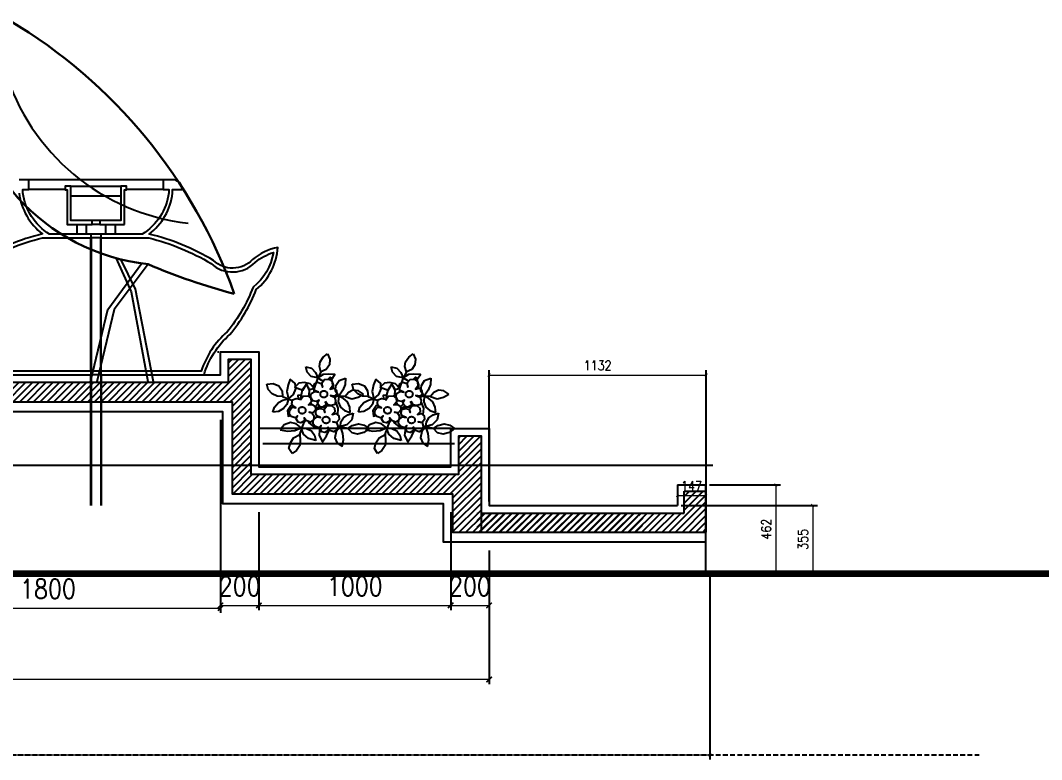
# Model space of a CAD drawing. Header units: millimetres. Extents: x -73920 to 111210, y -48963 to 87920.
# Drawn here: x 31123 to 36447, y 21336 to 25189 of the extents above; entities that cross this region are included whole.
import ezdxf

# ---------------------------------------------------------------- set-up
doc = ezdxf.new("R2010")
doc.units = ezdxf.units.MM
doc.header["$LTSCALE"] = 100
doc.header["$MEASUREMENT"] = 0
doc.linetypes.add('DOT2', pattern=[0.125, 0, -0.125])
doc.linetypes.add('HIDDEN', pattern=[0.375, 0.25, -0.125])
doc.layers.add('A-DIM', color=76, linetype='Continuous', lineweight=0)
for name, color, linetype in [('A-HATCH', 251, 'Continuous'), ('A-STR', 4, 'Continuous'), ('DINDING', 20, 'Continuous'), ('LANDSCAPE', 41, 'Continuous'), ('pohon', 3, 'Continuous'), ('POTONGAN', 5, 'Continuous'), ('PROFIL', 40, 'Continuous'), ('water', 150, 'DOT2')]:
    doc.layers.add(name, color=color, linetype=linetype)
doc.styles.add('DIM25', font='simplex.shx', dxfattribs={"width": 0.85, "height": 50})
doc.styles.add('DIM50', font='simplex.shx', dxfattribs={"width": 0.85, "height": 100})
doc.dimstyles.new('DIM25', dxfattribs={"dimtxt": 500, "dimasz": 1, "dimexe": 25, "dimexo": 20, "dimgap": 25, "dimtad": 1, "dimdec": 0, "dimzin": 0, "dimdsep": 46, "dimtxsty": 'DIM25', "dimblk": 'Tick', "dimcen": 0.09, "dimdle": 25, "dimclrd": 256, "dimclre": 256, "dimclrt": 1, "dimadec": 0, "dimazin": 0, "dimtfac": 1, "dimtdec": 0, "dimtix": 1, "dimtmove": 2, "dimatfit": 3, "dimldrblk": 'Tick', "dimfxl": 1, "dimtolj": 1, "dimtzin": 0, "dimlwd": 5, "dimarcsym": 0})
doc.dimstyles.new('DIM50', dxfattribs={"dimtxt": 50, "dimasz": 2, "dimexe": 25, "dimexo": 20, "dimgap": 50, "dimtad": 1, "dimdec": 0, "dimzin": 0, "dimdsep": 46, "dimtxsty": 'DIM50', "dimblk": 'Tick', "dimcen": 0.09, "dimdle": 25, "dimclrd": 256, "dimclre": 256, "dimclrt": 1, "dimadec": 0, "dimazin": 0, "dimtfac": 1, "dimtdec": 0, "dimtix": 1, "dimtmove": 2, "dimatfit": 3, "dimldrblk": 'Tick', "dimfxl": 1, "dimtolj": 1, "dimtzin": 0, "dimlwd": 5, "dimarcsym": 0})

# ---------------------------------------------------------------- blocks, each defined once
blk = doc.blocks.new('Tick')
at = {"const_width": 4}
blk.add_lwpolyline([(-7.1, -7.1), (7.1, 7.1)], dxfattribs=at)
blk = doc.blocks.new('*D32')
at = {"layer": 'A-DIM', "lineweight": -2, "transparency": 16777216}
for p, q in [((30366.5, 23106.1), (30366.5, 22100.5)), ((32166.5, 23106.1), (32166.5, 22100.5))]:
    blk.add_line(p, q, dxfattribs=at)
at = {"layer": 'A-DIM', "lineweight": 5, "transparency": 16777216}
blk.add_line((30368.5, 22125.5), (32164.5, 22125.5), dxfattribs=at)
at = {"layer": 'DEFPOINTS', "color": 0, "lineweight": 25, "transparency": 16777216}
for p in [(30366.5, 23126.1), (32166.5, 23126.1), (32166.5, 22125.5)]:
    blk.add_point(p, dxfattribs=at)
at = {"layer": 'A-DIM', "lineweight": 5, "transparency": 16777216, "xscale": 2, "yscale": 2, "zscale": 2, "rotation": 180}
blk.add_blockref('Tick', (30366.5, 22125.5), dxfattribs=at)
at = {"layer": 'A-DIM', "lineweight": 5, "transparency": 16777216, "xscale": 2, "yscale": 2, "zscale": 2}
blk.add_blockref('Tick', (32166.5, 22125.5), dxfattribs=at)
at = {"layer": 'A-DIM', "color": 1, "transparency": 16777216, "insert": (31266.5, 22225.5), "char_height": 100, "attachment_point": 5, "style": 'DIM50'}
blk.add_mtext('\\A1;1800', dxfattribs=at)
blk = doc.blocks.new('*D33')
at = {"layer": 'A-DIM', "lineweight": -2, "transparency": 16777216}
for p, q in [((32166.5, 23106.1), (32166.5, 22114.7)), ((32366.5, 22626.1), (32366.5, 22114.7))]:
    blk.add_line(p, q, dxfattribs=at)
at = {"layer": 'A-DIM', "lineweight": 5, "transparency": 16777216}
for p, q in [((32164.5, 22139.7), (32162.5, 22139.7)), ((32166.5, 22139.7), (32366.5, 22139.7)), ((32368.5, 22139.7), (32370.5, 22139.7))]:
    blk.add_line(p, q, dxfattribs=at)
at = {"layer": 'DEFPOINTS', "color": 0, "transparency": 16777216}
for p in [(32166.5, 23126.1), (32366.5, 22646.1), (32366.5, 22139.7)]:
    blk.add_point(p, dxfattribs=at)
at = {"layer": 'A-DIM', "lineweight": 5, "transparency": 16777216, "xscale": 2, "yscale": 2, "zscale": 2}
blk.add_blockref('Tick', (32166.5, 22139.7), dxfattribs=at)
at = {"layer": 'A-DIM', "lineweight": 5, "transparency": 16777216, "xscale": 2, "yscale": 2, "zscale": 2, "rotation": 180}
blk.add_blockref('Tick', (32366.5, 22139.7), dxfattribs=at)
at = {"layer": 'A-DIM', "color": 1, "transparency": 16777216, "insert": (32266.5, 22239.7), "char_height": 100, "attachment_point": 5, "style": 'DIM50'}
blk.add_mtext('\\A1;200', dxfattribs=at)
blk = doc.blocks.new('*D34')
at = {"layer": 'A-DIM', "lineweight": -2, "transparency": 16777216}
for p, q in [((32366.5, 22626.1), (32366.5, 22114.7)), ((33366.5, 22626.1), (33366.5, 22114.7))]:
    blk.add_line(p, q, dxfattribs=at)
at = {"layer": 'A-DIM', "lineweight": 5, "transparency": 16777216}
blk.add_line((32368.5, 22139.7), (33364.5, 22139.7), dxfattribs=at)
at = {"layer": 'DEFPOINTS', "color": 0, "lineweight": 25, "transparency": 16777216}
for p in [(32366.5, 22646.1), (33366.5, 22646.1), (33366.5, 22139.7)]:
    blk.add_point(p, dxfattribs=at)
at = {"layer": 'A-DIM', "lineweight": 5, "transparency": 16777216, "xscale": 2, "yscale": 2, "zscale": 2, "rotation": 180}
blk.add_blockref('Tick', (32366.5, 22139.7), dxfattribs=at)
at = {"layer": 'A-DIM', "lineweight": 5, "transparency": 16777216, "xscale": 2, "yscale": 2, "zscale": 2}
blk.add_blockref('Tick', (33366.5, 22139.7), dxfattribs=at)
at = {"layer": 'A-DIM', "color": 1, "transparency": 16777216, "insert": (32866.5, 22239.7), "char_height": 100, "attachment_point": 5, "style": 'DIM50'}
blk.add_mtext('\\A1;1000', dxfattribs=at)
blk = doc.blocks.new('*D35')
at = {"layer": 'A-DIM', "lineweight": -2, "transparency": 16777216}
for p, q in [((33366.5, 22626.1), (33366.5, 22114.7)), ((33566.5, 22426.1), (33566.5, 22114.7))]:
    blk.add_line(p, q, dxfattribs=at)
at = {"layer": 'A-DIM', "lineweight": 5, "transparency": 16777216}
for p, q in [((33364.5, 22139.7), (33362.5, 22139.7)), ((33366.5, 22139.7), (33566.5, 22139.7)), ((33568.5, 22139.7), (33570.5, 22139.7))]:
    blk.add_line(p, q, dxfattribs=at)
at = {"layer": 'DEFPOINTS', "color": 0, "transparency": 16777216}
for p in [(33366.5, 22646.1), (33566.5, 22446.1), (33566.5, 22139.7)]:
    blk.add_point(p, dxfattribs=at)
at = {"layer": 'A-DIM', "lineweight": 5, "transparency": 16777216, "xscale": 2, "yscale": 2, "zscale": 2}
blk.add_blockref('Tick', (33366.5, 22139.7), dxfattribs=at)
at = {"layer": 'A-DIM', "lineweight": 5, "transparency": 16777216, "xscale": 2, "yscale": 2, "zscale": 2, "rotation": 180}
blk.add_blockref('Tick', (33566.5, 22139.7), dxfattribs=at)
at = {"layer": 'A-DIM', "color": 1, "transparency": 16777216, "insert": (33466.5, 22239.7), "char_height": 100, "attachment_point": 5, "style": 'DIM50'}
blk.add_mtext('\\A1;200', dxfattribs=at)
blk = doc.blocks.new('*D36')
at = {"layer": 'A-DIM', "lineweight": -2, "transparency": 16777216}
for p, q in [((22746.1, 22426.1), (22746.1, 21728.2)), ((33566.5, 22426.1), (33566.5, 21728.2))]:
    blk.add_line(p, q, dxfattribs=at)
at = {"layer": 'A-DIM', "lineweight": 5, "transparency": 16777216}
blk.add_line((33564.5, 21753.2), (22748.1, 21753.2), dxfattribs=at)
at = {"layer": 'DEFPOINTS', "color": 0, "transparency": 16777216}
for p in [(22746.1, 22446.1), (33566.5, 22446.1), (22746.1, 21753.2)]:
    blk.add_point(p, dxfattribs=at)
at = {"layer": 'A-DIM', "lineweight": 5, "transparency": 16777216, "xscale": 2, "yscale": 2, "zscale": 2, "rotation": 180}
blk.add_blockref('Tick', (22746.1, 21753.2), dxfattribs=at)
at = {"layer": 'A-DIM', "lineweight": 5, "transparency": 16777216, "xscale": 2, "yscale": 2, "zscale": 2}
blk.add_blockref('Tick', (33566.5, 21753.2), dxfattribs=at)
at = {"layer": 'A-DIM', "color": 1, "transparency": 16777216, "insert": (28156.3, 21853.2), "char_height": 100, "attachment_point": 5, "style": 'DIM50'}
blk.add_mtext('\\A1;10820', dxfattribs=at)
blk = doc.blocks.new('A$C46902D6E')
at = {"layer": 'pohon', "linetype": 'Continuous'}
for points in [[(0.0386, 0.2531), (0.0482, 0.2244), (0.0434, 0.1958), (0.0243, 0.1719), (-0.0044, 0.1623), (-0.0091, 0.191), (-0.0044, 0.2149), (0.0147, 0.2387)], [(-0.0808, 0.1958), (-0.0521, 0.1862), (-0.033, 0.1623), (-0.0235, 0.1337), (-0.0569, 0.1432), (-0.076, 0.1671)], [(-0.291, 0.1241), (-0.2576, 0.1241), (-0.2289, 0.1098), (-0.2146, 0.0811), (-0.2146, 0.0524), (-0.2433, 0.0572), (-0.2672, 0.0716), (-0.2863, 0.0954)], [(-0.1668, 0.1384), (-0.1812, 0.1098), (-0.1907, 0.0763), (-0.1859, 0.0381), (-0.1573, 0.0572), (-0.1429, 0.0859), (-0.1429, 0.1145)], [(-0.0474, 0.0811), (-0.0665, 0.105), (-0.0951, 0.1145), (-0.1238, 0.1145), (-0.1477, 0.0954), (-0.1074, 0.0758), (-0.0851, 0.1055), (-0.0747, 0.0758)], [(0.0064, 0.0068), (0.0064, -0.0122), (-0.0125, -0.0217), (-0.0268, -0.0169), (-0.0363, 0.002), (-0.0268, 0.0163), (-0.041, 0.0115), (-0.06, 0.0163), (-0.0695, 0.0353), (-0.0647, 0.0542), (-0.0458, 0.0637), (-0.0268, 0.059), (-0.0458, 0.0685), (-0.0505, 0.0875), (-0.0458, 0.1017), (-0.0268, 0.1112), (-0.0078, 0.1017), (-0.003, 0.0827), (-0.003, 0.1064), (0.0112, 0.1207), (0.0349, 0.1207), (0.0492, 0.1064), (0.0492, 0.0827), (0.0349, 0.0685), (0.0539, 0.0732), (0.0681, 0.059), (0.0681, 0.04), (0.0539, 0.0305), (0.0349, 0.0353), (0.0539, 0.0258), (0.0587, 0.0068), (0.0539, -0.0122), (0.0349, -0.0169), (0.0159, -0.0122)], [(0.1199, 0.1193), (0.1151, 0.0859), (0.1007, 0.0572), (0.0769, 0.0286), (0.0625, 0.0572), (0.0673, 0.0859), (0.0864, 0.1098)], [(-0.2719, -0.024), (-0.2624, -0.0001), (-0.2385, 0.0238), (-0.2146, 0.0333), (-0.1859, 0.0381), (-0.1955, 0.0095), (-0.2146, -0.0097), (-0.2433, -0.024)], [(0.1294, -0.0622), (0.1294, -0.0335), (0.1199, -0.0049), (0.1007, 0.0142), (0.0769, 0.0286), (0.0721, -0.0001), (0.0816, -0.0288), (0.1007, -0.0479)], [(0.2059, 0.0286), (0.182, 0.0477), (0.1533, 0.0524), (0.1294, 0.0429), (0.1103, 0.0238), (0.1437, 0.0095), (0.1772, 0.0142)], [(0.0064, -0.1261), (0.0064, -0.1451), (-0.0125, -0.1546), (-0.0268, -0.1498), (-0.0363, -0.1308), (-0.0268, -0.1166), (-0.041, -0.1261), (-0.06, -0.1166), (-0.0695, -0.1024), (-0.0647, -0.0834), (-0.0458, -0.0691), (-0.0268, -0.0739), (-0.0458, -0.0644), (-0.0505, -0.0502), (-0.0458, -0.0312), (-0.0268, -0.0264), (-0.0078, -0.0312), (-0.003, -0.0502), (-0.003, -0.0312), (0.0112, -0.0169), (0.0349, -0.0169), (0.0492, -0.0312), (0.0492, -0.0502), (0.0349, -0.0644), (0.0539, -0.0596), (0.0681, -0.0739), (0.0681, -0.0929), (0.0539, -0.1071), (0.0349, -0.1024), (0.0539, -0.1071), (0.0587, -0.1261), (0.0539, -0.1451), (0.0349, -0.1546), (0.0159, -0.1451)], [(-0.2433, -0.1195), (-0.205, -0.1291), (-0.1668, -0.1291), (-0.1334, -0.1195), (-0.1573, -0.0956), (-0.1859, -0.0861), (-0.2194, -0.0956)], [(0.1437, -0.067), (0.1342, -0.1004), (0.1055, -0.1243), (0.0721, -0.1291), (0.0769, -0.1052), (0.0912, -0.0861), (0.1151, -0.0718)], [(-0.1907, -0.2485), (-0.205, -0.2198), (-0.1955, -0.1912), (-0.1764, -0.1673), (-0.1429, -0.153), (-0.1429, -0.1816), (-0.1477, -0.2103), (-0.1668, -0.2342)], [(-0.0617, -0.1912), (-0.0999, -0.1768), (-0.1238, -0.153), (-0.1334, -0.1195), (-0.1047, -0.1243), (-0.0808, -0.1386), (-0.0665, -0.1625)], [(0.0721, -0.2342), (0.0816, -0.2007), (0.0816, -0.1673), (0.0721, -0.1291), (0.0482, -0.153), (0.0386, -0.1864), (0.0482, -0.2151)], [(0.2202, -0.153), (0.1915, -0.1721), (0.1581, -0.1768), (0.1294, -0.1673), (0.1103, -0.1434), (0.1342, -0.1291), (0.1676, -0.1243), (0.1963, -0.1339)]]:
    blk.add_lwpolyline(points, close=True, dxfattribs=at)
for points in [[(-0.0044, 0.1623), (-0.0283, 0.1241), (-0.0474, 0.0811), (-0.0495, 0.0619)], [(0.0283, 0.1207), (0.0414, 0.1308), (0.0482, 0.1193), (0.0673, 0.1432), (0.0339, 0.148), (0.0052, 0.148), (-0.0235, 0.1337), (-0.0044, 0.1193), (0.0052, 0.1146)], [(0.0311, 0.1207), (0.0434, 0.1289), (0.053, 0.0907), (0.0507, 0.0724)], [(-0.134, 0.0324), (-0.1334, 0.0524), (-0.1178, 0.0534), (-0.1192, 0.033)], [(-0.0794, 0.0404), (-0.076, 0.0429), (-0.0713, 0.0763), (-0.0856, 0.105), (-0.1095, 0.0763), (-0.1178, 0.052), (-0.1245, 0.0227)], [(-0.0447, 0.068), (-0.0438, 0.0632)], [(-0.2146, 0.0524), (-0.1651, 0.0277)], [(-0.1664, 0.0032), (-0.1764, -0.0001), (-0.1955, -0.024), (-0.1955, -0.0526), (-0.1822, -0.0496)], [(-0.1217, 0.0305), (-0.1075, 0.0447), (-0.0837, 0.0447), (-0.0695, 0.0305), (-0.0695, 0.0115), (-0.0837, -0.0027), (-0.0647, -0.0027), (-0.0505, -0.0122), (-0.0505, -0.0312), (-0.0647, -0.0454), (-0.0837, -0.0407), (-0.0695, -0.0454), (-0.06, -0.0644), (-0.0647, -0.0834), (-0.0837, -0.0929), (-0.1027, -0.0834), (-0.1122, -0.0691), (-0.1122, -0.0834), (-0.1312, -0.0929), (-0.1454, -0.0881), (-0.1549, -0.0691), (-0.1454, -0.0549), (-0.1597, -0.0644), (-0.1787, -0.0549), (-0.1881, -0.0407), (-0.1834, -0.0217), (-0.1692, -0.0075), (-0.1502, -0.0122), (-0.1644, -0.0027), (-0.1692, 0.0115), (-0.1644, 0.0305), (-0.1454, 0.0353), (-0.1264, 0.0305)], [(-0.0719, 0.0091), (-0.0665, -0.0001), (-0.0665, -0.0027)], [(0.0078, 0.0041), (0.0004, -0.0001)], [(0.0402, 0.0339), (0.0398, 0.0328)], [(0.1103, 0.0238), (0.0721, 0.0286), (0.0543, 0.0241)], [(0.0571, 0.0004), (0.0577, -0.0001), (0.0673, -0.0335), (0.0625, -0.067), (0.0619, -0.0676)], [(-0.0773, -0.0428), (-0.0769, -0.0424)], [(-0.0573, -0.038), (-0.0494, -0.0458)], [(-0.0494, -0.0456), (-0.0521, -0.0431)], [(-0.0505, -0.0155), (-0.0343, -0.0019)], [(0.0021, -0.026), (0.0004, -0.024), (-0.033, -0.0192), (-0.0505, -0.0242)], [(0.0204, -0.0169), (0.0216, -0.0136)], [(-0.1484, -0.0569), (-0.1471, -0.0575)], [(-0.1429, -0.153), (-0.1143, -0.0909), (-0.1054, -0.0793)], [(-0.0928, -0.0883), (-0.0904, -0.0956), (-0.0665, -0.1195), (-0.0348, -0.1286)], [(-0.0533, -0.0748), (-0.0569, -0.0718), (-0.0617, -0.0712)], [(-0.0344, -0.1345), (-0.0378, -0.1386), (-0.0426, -0.1673), (-0.0283, -0.2007), (-0.0044, -0.1721), (0.0137, -0.1405)], [(0.1103, -0.1434), (0.0583, -0.1274)]]:
    blk.add_lwpolyline(points, dxfattribs=at)
for points in [[(0.0004, 0.0277, -0.098476), (-0.0065, 0.0291, -0.098485), (-0.0123, 0.033, -0.098498), (-0.0162, 0.0388, -0.098507), (-0.0175, 0.0457, -0.098507), (-0.0162, 0.0525, -0.098498), (-0.0123, 0.0584, -0.098485), (-0.0065, 0.0622, -0.098476), (0.0004, 0.0636, -0.098476), (0.0073, 0.0622, -0.098485), (0.0131, 0.0584, -0.098498), (0.017, 0.0525, -0.098507), (0.0184, 0.0457, -0.098507), (0.017, 0.0388, -0.098498), (0.0131, 0.033, -0.098485), (0.0073, 0.0291, -0.098476)], [(-0.1195, -0.0462, -0.098476), (-0.1264, -0.0449, -0.098485), (-0.1322, -0.041, -0.098498), (-0.1361, -0.0352, -0.098507), (-0.1374, -0.0283, -0.098507), (-0.1361, -0.0214, -0.098498), (-0.1322, -0.0156, -0.098485), (-0.1264, -0.0117, -0.098476), (-0.1195, -0.0104, -0.098476), (-0.1126, -0.0117, -0.098485), (-0.1068, -0.0156, -0.098498), (-0.1029, -0.0214, -0.098507), (-0.1015, -0.0283, -0.098507), (-0.1029, -0.0352, -0.098498), (-0.1068, -0.041, -0.098485), (-0.1126, -0.0449, -0.098476)], [(0.0004, -0.1075, -0.098476), (-0.0065, -0.1061, -0.098485), (-0.0123, -0.1022, -0.098498), (-0.0162, -0.0964, -0.098507), (-0.0175, -0.0895, -0.098507), (-0.0162, -0.0826, -0.098498), (-0.0123, -0.0768, -0.098485), (-0.0065, -0.0729, -0.098476), (0.0004, -0.0716, -0.098476), (0.0073, -0.0729, -0.098485), (0.0131, -0.0768, -0.098498), (0.017, -0.0826, -0.098507), (0.0184, -0.0895, -0.098507), (0.017, -0.0964, -0.098498), (0.0131, -0.1022, -0.098485), (0.0073, -0.1061, -0.098476)]]:
    blk.add_lwpolyline(points, format="xyb", close=True, dxfattribs=at)
blk = doc.blocks.new('*D124')
at = {"layer": 'A-HATCH', "lineweight": -2, "transparency": 16777216}
for p, q in [((33566.5, 22681.1), (33566.5, 23365.4)), ((34698, 22711.8), (34698, 23365.4))]:
    blk.add_line(p, q, dxfattribs=at)
at = {"layer": 'A-HATCH', "lineweight": 5, "transparency": 16777216}
blk.add_line((33567.5, 23340.4), (34697, 23340.4), dxfattribs=at)
at = {"layer": 'DEFPOINTS', "color": 0, "transparency": 16777216}
for p in [(34698, 23340.4), (34698, 22691.8), (33566.5, 22661.1)]:
    blk.add_point(p, dxfattribs=at)
at = {"layer": 'A-HATCH', "lineweight": 5, "transparency": 16777216, "rotation": 180}
blk.add_blockref('Tick', (33566.5, 23340.4), dxfattribs=at)
at = {"layer": 'A-HATCH', "lineweight": 5, "transparency": 16777216}
blk.add_blockref('Tick', (34698, 23340.4), dxfattribs=at)
at = {"layer": 'A-HATCH', "color": 1, "transparency": 16777216, "insert": (34132.3, 23390.4), "char_height": 50, "attachment_point": 5, "style": 'DIM25'}
blk.add_mtext('\\A1;1132', dxfattribs=at)
blk = doc.blocks.new('*D125')
at = {"layer": 'A-HATCH', "lineweight": -2, "transparency": 16777216}
for p, q in [((34715.3, 22767.6), (35086.6, 22767.6)), ((34717.3, 22306), (35086.6, 22306))]:
    blk.add_line(p, q, dxfattribs=at)
at = {"layer": 'A-HATCH', "lineweight": 5, "transparency": 16777216}
blk.add_line((35061.6, 22766.6), (35061.6, 22307), dxfattribs=at)
at = {"layer": 'DEFPOINTS', "color": 0, "transparency": 16777216}
for p in [(34695.3, 22767.6), (34697.3, 22306), (35061.6, 22306)]:
    blk.add_point(p, dxfattribs=at)
at = {"layer": 'A-HATCH', "lineweight": 5, "transparency": 16777216}
for p, rotation in [((35061.6, 22767.6), 90), ((35061.6, 22306), 270)]:
    blk.add_blockref('Tick', p, dxfattribs=dict(at, rotation=rotation))
at = {"layer": 'A-HATCH', "color": 1, "transparency": 16777216, "insert": (35011.6, 22536.8), "char_height": 50, "attachment_point": 5, "rotation": 90, "style": 'DIM25'}
blk.add_mtext('\\A1;462', dxfattribs=at)
blk = doc.blocks.new('*D126')
at = {"layer": 'A-HATCH', "lineweight": -2, "transparency": 16777216}
for p, q in [((34568.5, 22661.1), (35278.8, 22661.1)), ((34568.5, 22306), (35278.8, 22306))]:
    blk.add_line(p, q, dxfattribs=at)
at = {"layer": 'A-HATCH', "lineweight": 5, "transparency": 16777216}
blk.add_line((35253.8, 22660.1), (35253.8, 22307), dxfattribs=at)
at = {"layer": 'DEFPOINTS', "color": 0, "transparency": 16777216}
for p in [(34548.5, 22661.1), (34548.5, 22306), (35253.8, 22306)]:
    blk.add_point(p, dxfattribs=at)
at = {"layer": 'A-HATCH', "lineweight": 5, "transparency": 16777216}
for p, rotation in [((35253.8, 22661.1), 90), ((35253.8, 22306), 270)]:
    blk.add_blockref('Tick', p, dxfattribs=dict(at, rotation=rotation))
at = {"layer": 'A-HATCH', "color": 1, "transparency": 16777216, "insert": (35203.8, 22483.6), "char_height": 50, "attachment_point": 5, "rotation": 90, "style": 'DIM25'}
blk.add_mtext('\\A1;355', dxfattribs=at)
blk = doc.blocks.new('*D127')
at = {"layer": 'A-HATCH', "lineweight": -2, "transparency": 16777216}
for p, q in [((21597.3, 22286), (21597.3, 21335.8)), ((34717.3, 22286), (34717.3, 21335.8))]:
    blk.add_line(p, q, dxfattribs=at)
at = {"layer": 'A-HATCH', "lineweight": 5, "transparency": 16777216}
blk.add_line((21598.3, 21360.8), (34716.3, 21360.8), dxfattribs=at)
at = {"layer": 'DEFPOINTS', "color": 0, "lineweight": 25, "transparency": 16777216}
for p in [(21597.3, 22306), (34717.3, 22306), (34717.3, 21360.8)]:
    blk.add_point(p, dxfattribs=at)
at = {"layer": 'A-HATCH', "lineweight": 5, "transparency": 16777216, "rotation": 180}
blk.add_blockref('Tick', (21597.3, 21360.8), dxfattribs=at)
at = {"layer": 'A-HATCH', "lineweight": 5, "transparency": 16777216}
blk.add_blockref('Tick', (34717.3, 21360.8), dxfattribs=at)
at = {"layer": 'A-HATCH', "color": 1, "transparency": 16777216, "insert": (28157.3, 21410.8), "char_height": 50, "attachment_point": 5, "style": 'DIM25'}
blk.add_mtext('\\A1;13000', dxfattribs=at)
blk = doc.blocks.new('*D134')
at = {"layer": 'A-HATCH', "lineweight": -2, "transparency": 16777216}
for p, q in [((34548.5, 22747.6), (34548.5, 22686.8)), ((34695.3, 22747.6), (34695.3, 22686.8))]:
    blk.add_line(p, q, dxfattribs=at)
at = {"layer": 'A-HATCH', "lineweight": 5, "transparency": 16777216}
for p, q in [((34547.5, 22711.8), (34546.5, 22711.8)), ((34548.5, 22711.8), (34695.3, 22711.8)), ((34696.3, 22711.8), (34697.3, 22711.8))]:
    blk.add_line(p, q, dxfattribs=at)
at = {"layer": 'DEFPOINTS', "color": 0, "transparency": 16777216}
for p in [(34548.5, 22767.6), (34695.3, 22767.6), (34695.3, 22711.8)]:
    blk.add_point(p, dxfattribs=at)
at = {"layer": 'A-HATCH', "lineweight": 5, "transparency": 16777216}
blk.add_blockref('Tick', (34548.5, 22711.8), dxfattribs=at)
at = {"layer": 'A-HATCH', "lineweight": 5, "transparency": 16777216, "rotation": 180}
blk.add_blockref('Tick', (34695.3, 22711.8), dxfattribs=at)
at = {"layer": 'A-HATCH', "color": 1, "transparency": 16777216, "insert": (34621.9, 22761.8), "char_height": 50, "attachment_point": 5, "style": 'DIM25'}
blk.add_mtext('\\A1;147', dxfattribs=at)

msp = doc.modelspace()

# ---------------------------------------------------------------- hatches: boundary and pattern name
at = {"layer": 'A-HATCH'}
h = msp.add_hatch(dxfattribs=at)
h.set_pattern_fill('ANSI31', color=256, scale=200, style=0)
h.paths.add_polyline_path([(22936.0726113, 22721.07794055), (24086.0726113, 22721.07794055), (24086.0726113, 23201.07794055), (25356.53595749, 23201.07794055), (25356.53595749, 22921.07794054), (26086.07261127, 22921.07794054), (26086.07261127, 23352.9945676), (30226.50558983, 23352.50720817), (30226.50558983, 22921.07794054), (30956.04224361, 22921.07794054), (30956.04224361, 23201.07794055), (32226.5055898, 23201.07794055), (32226.5055898, 22721.07794055), (33376.50558981, 22721.07794055), (33376.50558981, 22521.07794055), (33526.50558981, 22521.07794055), (33526.50558981, 23021.07794055), (33406.50558981, 23021.07794055), (33406.50558981, 22821.07794055), (32326.5055898, 22821.07794055), (32326.5055898, 23421.07794055), (32206.50558983, 23421.07794055), (32206.50558983, 23301.07794055), (30856.04224361, 23301.07794055), (30856.04224361, 23021.07794054), (30326.50558983, 23021.07794054), (30326.50558983, 23821.07794055), (30206.50558984, 23821.07794055), (30206.50558984, 23468.22480706), (26106.07261127, 23460.16263911), (26106.07261127, 23821.07794055), (25986.07261127, 23821.07794055), (25986.07261127, 23021.07794054), (25456.53595749, 23021.07794054), (25456.53595749, 23301.07794055), (24106.07261127, 23301.07794055), (24106.07261127, 23421.07794055), (23986.0726113, 23421.07794055), (23986.0726113, 22821.07794055), (22906.0726113, 22821.07794055), (22906.0726113, 23021.07794055), (22786.0726113, 23021.07794055), (22786.0726113, 22521.07794055), (22936.0726113, 22521.07794055)])
h = msp.add_hatch(dxfattribs=at)
h.set_pattern_fill('ANSI31', color=256, scale=200, style=0)
h.set_pattern_definition([(45, (12477.45, 7e-05), (-17.67767, 17.67767), [])])
h.paths.add_polyline_path([(33504.67363318, 22621.07800914), (34583.97603436, 22621.07800914), (34587.79513721, 22733.71535019), (34580.1569315, 22737.62945305), (34659.58115324, 22735.67240162), (34695.34273556, 22735.67240162), (34695.34273556, 22521.33506645), (33504.67363318, 22521.07800914)])
h = msp.add_hatch(dxfattribs=at)
h.set_pattern_fill('ANSI31', color=256, scale=200, style=0)
h.paths.add_polyline_path([(34366.5055898, 22577.34055173), (34394.75376261, 22589.31953252), (34337.25968058, 22605.38302417), (34366.5055898, 22616.11654452), (34366.5055898, 22621.07794055), (33526.50558981, 22621.07794055), (33526.50558981, 22521.07794055), (34366.5055898, 22521.07794055)])

# ---------------------------------------------------------------- linework, layer by layer
at = {"layer": 'A-HATCH', "color": 1}
for p, q in [((21633.13938281, 22870.1523676), (34733.15635804, 22870.1523676)), ((34548.51622717, 22767.58959), (34695.34273556, 22767.58959)), ((34548.51622717, 22767.58959), (34548.51622717, 22661.07794055)), ((34695.34273556, 22767.58959), (34695.34273556, 22735.67240162)), ((34697.2852209, 22306.03136931), (34698.04703409, 22735.67240162)), ((21597.26824567, 22306.03136931), (34697.2852209, 22306.03136931))]:
    msp.add_line(p, q, dxfattribs=at)
at = {"layer": 'A-HATCH', "color": 4}
for p, q in [((34583.97603436, 22621.07800914), (34583.97603436, 22735.67240162)), ((34583.97603436, 22735.67240162), (34695.34273556, 22735.67240162)), ((34695.34273556, 22735.67240162), (34695.34273556, 22521.33506645))]:
    msp.add_line(p, q, dxfattribs=at)
at = {"layer": 'A-HATCH', "color": 0, "linetype": 'ByBlock', "lineweight": 200}
msp.add_line((16334.96082651, 22306.03136931), (41366.49688298, 22306.03136931), dxfattribs=at)
at = {"layer": 'A-HATCH', "linetype": 'HIDDEN'}
msp.add_line((16035.87273264, 21360.82676583), (36121.55536237, 21360.82676583), dxfattribs=at)
at = {"layer": 'A-HATCH'}
msp.add_lwpolyline([(26136.07261127, 22871.07794054), (26136.07261127, 23316.18711281), (30176.50558983, 23316.18711281), (30176.50558983, 22871.07794054), (31006.04224361, 22871.07794054), (31006.04224361, 23151.07794055), (32176.5055898, 23151.07794055), (32176.5055898, 22671.07794055), (33326.50558981, 22671.07794055), (33326.50558981, 22471.07794055), (34693.98321093, 22471.07794055)], dxfattribs=at)
at = {"layer": 'A-STR'}
for points in [[(30956.04224361, 23201.07794055), (32226.5055898, 23201.07794055), (32226.5055898, 22721.07794055), (33376.50558981, 22721.07794055), (33376.50558981, 22521.07794055), (33526.50558981, 22521.07794055), (33526.50558981, 23021.07794055), (33406.50558981, 23021.07794055), (33406.50558981, 22821.07794055), (32326.5055898, 22821.07794055), (32326.5055898, 23421.07794055), (32206.50558983, 23421.07794055), (32206.50558983, 23301.07794055), (30856.04224361, 23301.07794055)], [(33526.50558981, 22621.07794055), (34583.97603436, 22621.07800914)], [(33526.50558981, 22521.07794055), (34695.34273556, 22521.07794055)]]:
    msp.add_lwpolyline(points, dxfattribs=at)
at = {"layer": 'DINDING'}
msp.add_lwpolyline([(32080.74682966, 23341.07794055), (32166.50558983, 23341.07794055), (32166.50558983, 23461.07794055), (32366.5055898, 23461.07794055), (32366.5055898, 22861.07794055), (33366.50558981, 22861.07794055), (33366.50558981, 23061.07794055), (33566.50558981, 23061.07794055), (33566.50558981, 22661.07794055), (34548.51622717, 22661.07794055)], dxfattribs=at)
at = {"layer": 'LANDSCAPE', "color": 5}
for p, q in [((31866.50558982, 24358.20259837), (31166.50558982, 24358.20259837)), ((31356.50558982, 24308.20259837), (31166.50558982, 24308.20259837)), ((31386.50558982, 24325.03110965), (31646.50558982, 24325.03110965)), ((31866.50558982, 24308.20259837), (31676.50558982, 24308.20259837)), ((31416.50558982, 24125.03110965), (31416.50558982, 24075.03110965)), ((31466.50558982, 24125.03110965), (31466.50558982, 24075.03110965)), ((31536.50558982, 24125.03110965), (31496.50558982, 24125.03110965)), ((31566.50558982, 24125.03110965), (31566.50558982, 24075.03110965)), ((31616.50558982, 24125.03110965), (31616.50558982, 24075.03110965)), ((31541.50558982, 24075.03110965), (31491.50558982, 24075.03110965)), ((31541.50558982, 24055.03110965), (31491.50558982, 24055.03110965))]:
    msp.add_line(p, q, dxfattribs=at)
at = {"layer": 'LANDSCAPE'}
for p, q in [((31541.50558982, 23361.07794055), (31491.50558982, 23361.07794055)), ((31541.50558982, 23341.07794055), (31491.50558982, 23341.07794055))]:
    msp.add_line(p, q, dxfattribs=at)
at = {"layer": 'POTONGAN', "linetype": 'Continuous'}
for p, q in [((31386.50558982, 24275.03110965), (31646.50558982, 24275.03110965)), ((33386.50558981, 22981.07794055), (32386.5055898, 22981.07794055))]:
    msp.add_line(p, q, dxfattribs=at)
at = {"layer": 'POTONGAN', "color": 5, "linetype": 'Continuous'}
msp.add_line((31536.50558982, 24145.03110965), (31496.50558982, 24145.03110965), dxfattribs=at)
at = {"layer": 'POTONGAN', "color": 7, "linetype": 'Continuous'}
for p, q in [((31488.50558982, 24055.03110965), (31488.50558982, 23361.07794055)), ((31491.50558982, 24055.03110965), (31491.50558982, 23361.07794055)), ((31541.50558982, 23361.07794055), (31541.50558982, 24055.03110965)), ((31544.50558982, 23361.07794055), (31544.50558982, 24055.03110965)), ((31488.50558982, 23341.07794055), (31488.50558982, 22661.07794055)), ((31491.50558982, 23341.07794055), (31491.50558982, 22661.07794055)), ((31541.50558982, 23341.07794055), (31541.50558982, 22661.07794055)), ((31544.50558982, 23341.07794055), (31544.50558982, 22661.07794055))]:
    msp.add_line(p, q, dxfattribs=at)
at = {"layer": 'POTONGAN', "linetype": 'Continuous'}
for points in [[(30912.09326007, 23921.22263491, -0.0756087781), (31238.16063272, 24055.03110965), (31491.50558982, 24055.03110965), (31491.50558982, 24075.03110965), (31274.85712067, 24075.03110965, -0.2269148904), (31136.50558982, 24289.45091511), (31136.50558982, 24308.20259837), (31166.50558982, 24308.20259837), (31166.50558982, 24358.20259837), (31116.50558982, 24358.20259837, 0.4142135624)], [(31116.50558982, 24288.20259837, 0.2020372473), (31238.5629113, 24075.69944773, 0.0764427792), (30902.93655441, 23939.05145247, -0.0811698861)]]:
    msp.add_lwpolyline(points, format="xyb", dxfattribs=at)
msp.add_lwpolyline([(31541.50558982, 23341.07794055), (32080.74682966, 23341.07794055, -0.1444540342), (32215.01054753, 23551.13872866, 0.0795545228), (32353.05496852, 23786.24989332, 0.2048568277), (32465.27230159, 24005.76468036, 0.1219330854), (32332.98119456, 23942.45063622, -0.4169447227), (32129.6553051, 23937.53772786, 0.0765782549), (31793.74282952, 24075.16392823, 0.2027675321), (31916.50558982, 24288.20259837), (31916.50558982, 24308.20259837), (31966.50558982, 24308.20259837, 0.4142135624), (31916.50558982, 24358.20259837), (31866.50558982, 24358.20259837), (31866.50558982, 24308.20259837), (31896.50558982, 24308.20259837), (31896.50558982, 24289.4509151, -0.2269148904), (31758.15405897, 24075.03110965), (31541.50558982, 24075.03110965), (31541.50558982, 24055.03110965), (31791.90865195, 24055.03110965, -0.0754859937), (32117.48512508, 23921.51696182, 0.410396331), (32346.61813818, 23927.76895013, -0.0958714478), (32442.04065188, 23979.12201206, -0.1844300511), (32336.30622193, 23798.38887243, -0.0806249377), (32200.6208452, 23565.12706299, 0.1351559681), (32065.97354207, 23361.07794055), (31541.50558982, 23361.07794055)], format="xyb", close=True, dxfattribs=at)
for points in [[(31496.50558982, 24125.03110965), (31496.50558982, 24145.03110965), (31386.50558982, 24145.03110965), (31386.50558982, 24325.03110965), (31356.50558982, 24325.03110965), (31356.50558982, 24305.03110965), (31366.50558982, 24305.03110965), (31366.50558982, 24125.03110965)], [(31666.50558982, 24125.03110965), (31666.50558982, 24305.03110965), (31676.50558982, 24305.03110965), (31676.50558982, 24325.03110965), (31646.50558982, 24325.03110965), (31646.50558982, 24145.03110965), (31536.50558982, 24145.03110965), (31536.50558982, 24125.03110965)], [(30928.00558982, 23341.07794055), (31491.50558982, 23341.07794055), (31491.50558982, 23361.07794055), (30928.00558982, 23361.07794055)]]:
    msp.add_lwpolyline(points, close=True, dxfattribs=at)
at = {"layer": 'PROFIL'}
msp.add_line((33366.50558981, 23061.07794055), (32366.5055898, 23061.07794054), dxfattribs=at)
at = {"layer": 'water', "color": 2, "linetype": 'ByBlock', "lineweight": 25}
for p, q in [((31578.66563025, 23681.46706526), (31755.5107944, 23922.79442264)), ((31788.29690424, 23918.6056793), (31612.00691413, 23681.46706526)), ((31619.96422714, 23951.17428439), (31701.04115861, 23774.11549111)), ((31723.36356307, 23787.5529107), (31645.96984148, 23943.75122253)), ((31701.04115861, 23774.11549111), (31787.02651856, 23306.94150174)), ((31816.51501168, 23304.51969162), (31723.36356307, 23787.5529107)), ((31487.73539781, 23304.51969162), (31578.66563025, 23681.46706526)), ((31612.00691413, 23681.46706526), (31521.07645678, 23304.51969162))]:
    msp.add_line(p, q, dxfattribs=at)
at = {"layer": 'water'}
msp.add_line((32166.50558984, 23461.07794055), (32136.12962874, 23461.07794055), dxfattribs=at)
at = {"layer": 'water', "color": 2, "linetype": 'ByBlock', "lineweight": 30}
for centre, radius, start, end in [((29675.34972952, 22849.83190425), 2720.92836864, 19.62010989889, 59.27435888989), ((31902.44539693, 24980.06873886), 1067.58311395, 180.35506176332, 263.86206744112), ((33033.32372585, 26799.85588208), 3138.74091278, 246.63018026155, 255.3274907753)]:
    msp.add_arc(centre, radius, start, end, dxfattribs=at)
at = {"layer": 'water', "color": 2, "linetype": 'ByBlock', "lineweight": 25}
msp.add_arc((32127.28451532, 25258.77260619), 1134.63867116, 196.91178737606, 263.40400012285, dxfattribs=at)

# ---------------------------------------------------------------- block references
at = {"layer": 'pohon', "xscale": 1000.000000000018, "yscale": 1000, "zscale": 1000, "rotation": 5.000000000110054}
for p in [(32708.43612122, 23195.02262732), (33153.821715, 23195.02262732)]:
    msp.add_blockref('A$C46902D6E', p, dxfattribs=at)

# ---------------------------------------------------------------- dimensions: what is measured, and where the dimension line sits
at = {"layer": 'A-DIM'}
for base, p1, p2, picture, middle in [((32166.50558983, 22125.54523782), (30366.50558984, 23126.12587137), (32166.50558983, 23126.12587137), '*D32', (31266.50558984, 22225.54523782)), ((32366.5055898, 22139.68737344), (32166.50558983, 23126.12587137), (32366.5055898, 22646.12587137), '*D33', (32266.50558982, 22239.68737344)), ((33366.50558981, 22139.68737344), (32366.5055898, 22646.12587137), (33366.50558981, 22646.12587137), '*D34', (32866.50558981, 22239.68737344)), ((33566.50558981, 22139.68737344), (33366.50558981, 22646.12587137), (33566.50558981, 22446.12587137), '*D35', (33466.50558981, 22239.68737344)), ((22746.0726113, 21753.20396127), (33566.50558981, 22446.12587137), (22746.0726113, 22446.12587137), '*D36', (28156.28910055, 21853.20396127))]:
    dim = msp.add_linear_dim(base=base, p1=p1, p2=p2, dimstyle='DIM50', dxfattribs=at)
    dim.commit()
    dim.dimension.update_dxf_attribs({"geometry": picture, "text_midpoint": middle})
at = {"layer": 'A-HATCH', "color": 1}
dim = msp.add_linear_dim(base=(34698.04703409, 23340.35397365), p1=(33566.50558981, 22661.07794055), p2=(34698.04703409, 22691.76383312), dimstyle='DIM25', dxfattribs=at)
dim.commit()
dim.dimension.update_dxf_attribs({"geometry": '*D124', "text_midpoint": (34132.27631195, 23390.35397365)})
at = {"layer": 'A-HATCH', "color": 2}
dim = msp.add_linear_dim(base=(34695.34273556, 22711.76383312), p1=(34548.51622717, 22767.58959), p2=(34695.34273556, 22767.58959), dimstyle='DIM25', dxfattribs=at)
dim.commit()
dim.dimension.update_dxf_attribs({"geometry": '*D134', "text_midpoint": (34621.92948136, 22761.76383312)})
at = {"layer": 'A-HATCH', "color": 1}
for base, p1, p2, picture, middle in [((35061.64396663, 22306.03136931), (34695.34273556, 22767.58959), (34697.2852209, 22306.03136931), '*D125', (35011.64396663, 22536.81047965)), ((35253.79974262, 22306.03136931), (34548.51622717, 22661.07794055), (34548.51622717, 22306.03136931), '*D126', (35203.79974262, 22483.55465493))]:
    dim = msp.add_linear_dim(base=base, p1=p1, p2=p2, angle=90, dimstyle='DIM25', dxfattribs=at)
    dim.commit()
    dim.dimension.update_dxf_attribs({"geometry": picture, "text_midpoint": middle})
dim = msp.add_linear_dim(base=(34717.2852209, 21360.82676583), p1=(21597.26824567, 22306.03136931), p2=(34717.2852209, 22306.03136931), text='13000', dimstyle='DIM25', dxfattribs=at)
dim.commit()
dim.dimension.update_dxf_attribs({"geometry": '*D127', "text_midpoint": (28157.27673329, 21410.82676583)})

doc.saveas('drawing.dxf')
